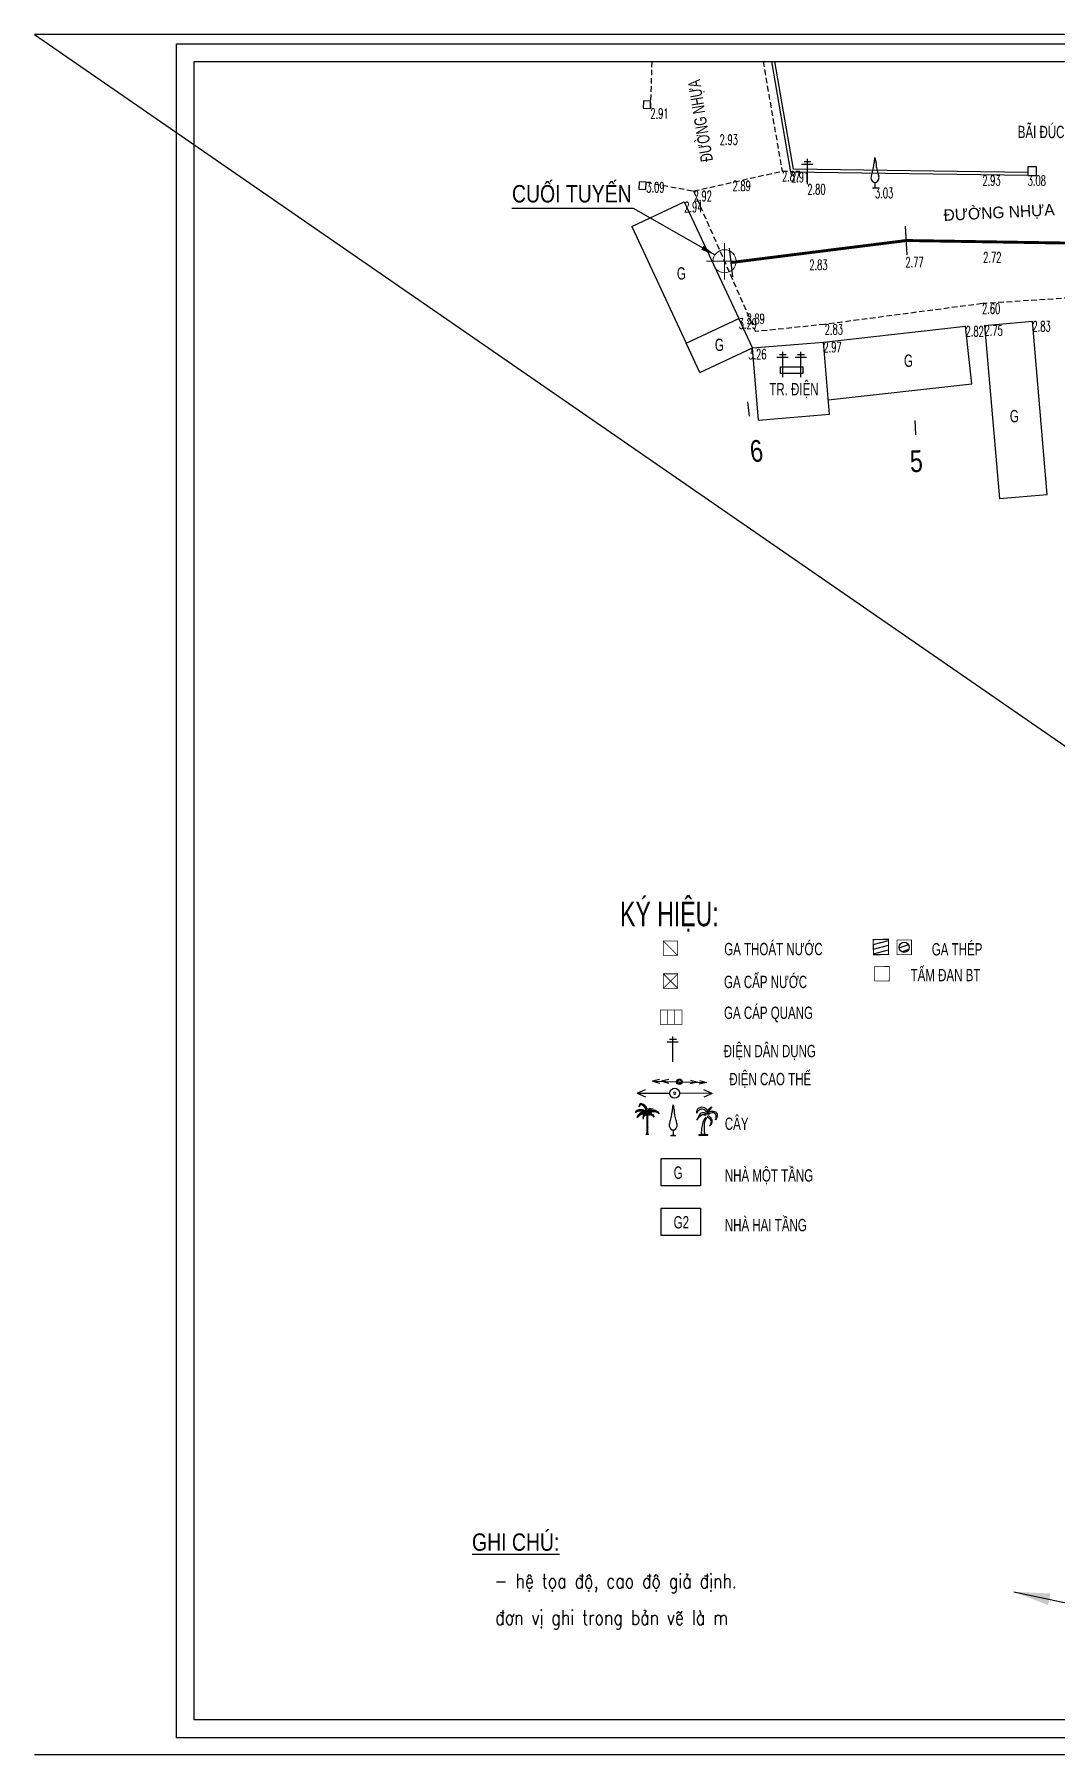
# Model space of a CAD drawing. Header units: millimetres. Extents: x 599607 to 1199256, y 2309327 to 4618784.
# Drawn here: x 1198549.9 to 1198620.4, y 4618521.7 to 4618640.5 of the extents above; entities that cross this region are included whole.
import ezdxf
from ezdxf.enums import TextEntityAlignment as Align

# ---------------------------------------------------------------- set-up
doc = ezdxf.new("R2010")
doc.units = ezdxf.units.MM
for name, pattern in [('DASHDOT', [1, 0.5, -0.25, 0, -0.25]), ('DASHED', [19.05, 12.7, -6.35]), ('HIDDEN', [0.375, 0.25, -0.125])]:
    doc.linetypes.add(name, pattern=pattern)
for name, color, linetype in [('CAY', 3, 'Continuous'), ('cd', 7, 'Continuous'), ('chu', 6, 'Continuous'), ('Coc tren tuyen', 3, 'Continuous'), ('Docao', 22, 'Continuous'), ('ENTTNTHIETKE1', 2, 'Continuous'), ('GA', 7, 'Continuous'), ('KHUNGTEN', 5, 'Continuous'), ('KYHIEU', 7, 'Continuous'), ('NOI', 2, 'Continuous'), ('thep', 2, 'Continuous')]:
    doc.layers.add(name, color=color, linetype=linetype)
doc.layers.add('KCS_Plotter', color=11, linetype='Continuous', plot=False)
for name, color, linetype, lineweight in [('LC Dim', 8, 'Continuous', 18), ('LC Khac', 4, 'Continuous', 9), ('LC MANH DUT', 35, 'HIDDEN', 5), ('LC Net dam 1', 30, 'Continuous', 30), ('LC Net truc', 79, 'DASHDOT', 13), ('LC Text1', 3, 'Continuous', 20), ('LC Text2', 7, 'Continuous', 25)]:
    doc.layers.add(name, color=color, linetype=linetype, lineweight=lineweight)
doc.styles.add('LC 3', font='vnsimli.shx', dxfattribs={"width": 0.75})
doc.styles.get("Standard").update_dxf_attribs({"font": 'RomanS'})
doc.styles.add('style1', font='')
doc.styles.add('T2', font='', dxfattribs={"width": 0.8})
doc.styles.get('style1').set_extended_font_data('.VnAvantH')
doc.styles.get('T2').set_extended_font_data('.VnArialH')
doc.dimstyles.new('ISO-25', dxfattribs={"dimtxt": 2.5, "dimasz": 2.5, "dimexe": 1.25, "dimexo": 0.625, "dimtad": 1, "dimtxsty": 'Standard', "dimcen": 2.5, "dimadec": 0, "dimazin": 2, "dimtfac": 0, "dimtdec": 0, "dimtofl": 0, "dimtmove": 0, "dimatfit": 0, "dimfxl": 1, "dimtzin": 0, "dimarcsym": 0})

# ---------------------------------------------------------------- blocks, each defined once
blk = doc.blocks.new('cay')
at = {"layer": 'CAY', "color": 3, "extrusion": (-0.000518657, 0.000768986, 1)}
for p, q in [((-0.2, 0, 0), (0.2, 0, 0)), ((-0.02, 0.76, 0), (-0.02, 0, 0)), ((-0.38, -0.01, 0), (0.36, -0.01, 0))]:
    blk.add_line(p, q, dxfattribs=at)
blk.add_lwpolyline([(-0.06, 3.91), (-0.02, 4.2), (0.02, 3.91, 0.060426), (0.05, 3.76, -0.106971), (0.13, 3.29, 0.106991), (0.2, 2.82)], format="xyb", dxfattribs=at)
for centre, radius, start, end in [((2.45, 1.79), 2.88, 159.0493, 175.3553), ((-1.29, 3.22), 1.12, 339.0493, 3.4768), ((0.96, 3.36), 1.12, 159.0538, 183.4768), ((-0.67, 3.98), 0.619, 339.0538, 352.8855), ((-2.49, 1.79), 2.88, 4.6759, 20.9819), ((-0.04, 1.39), 0.539, 154.1495, 205.8817), ((-1.53, 2.12), 1.12, 334.1495, 355.3553), ((0.91, 1.85), 1.59, 205.8817, 218.192), ((-0.1, 1.06), 0.312, 218.192, 284.9931), ((0.06, 1.06), 0.312, 255.038, 321.8392), ((-0.94, 1.85), 1.59, 321.8392, 334.1495), ((1.5, 2.12), 1.12, 184.6759, 205.8817), ((0, 1.39), 0.539, 334.1495, 25.8817)]:
    blk.add_arc(centre, radius, start, end, dxfattribs=at)
blk = doc.blocks.new('cdien')
at = {"layer": 'cd', "extrusion": (-0.000518657, 0.000768986, 1)}
for p, q in [((-0.8, 2.78, 0), (0.76, 2.78, 0)), ((-0.46, 3.14, 0), (0.49, 3.14, 0)), ((0, 0), (0, 3.5, 0))]:
    blk.add_line(p, q, dxfattribs=at)
blk = doc.blocks.new('*X1')
at = {"color": 0}
for p, q in [((183.34, -101.34), (183.41, -101.27)), ((183.35, -101.19), (183.42, -101.12)), ((183.35, -101.47), (183.41, -101.41)), ((183.36, -101.61), (183.42, -101.54)), ((183.36, -102.03), (183.43, -101.96)), ((183.36, -102.17), (183.43, -102.1)), ((183.37, -101.74), (183.43, -101.67)), ((183.37, -101.88), (183.44, -101.81)), ((183.38, -102.29), (183.45, -102.22)), ((183.38, -102.43), (183.45, -102.36)), ((183.38, -102.58), (183.45, -102.51)), ((183.38, -102.72), (183.45, -102.65)), ((183.38, -102.86), (183.45, -102.79)), ((183.38, -103), (183.45, -102.93)), ((183.38, -103.14), (183.45, -103.07)), ((183.38, -103.28), (183.45, -103.21)), ((183.38, -103.42), (183.45, -103.35)), ((183.38, -103.56), (183.46, -103.49)), ((183.38, -103.7), (183.45, -103.63)), ((183.34, -106.43), (183.42, -106.35)), ((183.36, -105.42), (183.44, -105.35)), ((183.36, -105.99), (183.44, -105.91)), ((183.36, -106.12), (183.43, -106.06)), ((183.36, -106.27), (183.44, -106.19)), ((183.36, -106.56), (183.43, -106.48)), ((183.37, -105.27), (183.47, -105.17)), ((183.37, -105.55), (183.43, -105.49)), ((183.37, -106.69), (183.43, -106.63)), ((183.37, -108.81), (183.44, -108.74)), ((183.37, -109.93), (183.45, -109.86)), ((183.38, -103.85), (183.45, -103.78)), ((183.38, -103.99), (183.45, -103.92)), ((183.38, -104.7), (183.46, -104.62)), ((183.38, -104.84), (183.45, -104.77)), ((183.38, -105.82), (183.46, -105.75)), ((183.38, -107.67), (183.45, -107.59)), ((183.38, -107.8), (183.45, -107.74)), ((183.38, -108.52), (183.45, -108.44)), ((183.38, -108.66), (183.45, -108.59)), ((183.38, -108.94), (183.44, -108.88)), ((183.38, -109.65), (183.48, -109.55)), ((183.38, -109.78), (183.45, -109.71)), ((183.38, -110.07), (183.45, -110)), ((183.39, -104.12), (183.45, -104.06)), ((183.39, -104.26), (183.46, -104.19)), ((183.39, -104.4), (183.46, -104.33)), ((183.39, -104.54), (183.46, -104.47)), ((183.39, -105.68), (183.45, -105.61)), ((183.39, -107.52), (183.46, -107.44)), ((183.39, -109.07), (183.46, -109)), ((183.39, -109.21), (183.46, -109.14)), ((183.4, -104.96), (183.46, -104.9)), ((183.4, -105.1), (183.47, -105.03)), ((183.4, -108.07), (183.47, -108)), ((183.41, -106.79), (183.46, -106.74)), ((183.41, -107.91), (183.48, -107.85)), ((183.41, -108.2), (183.47, -108.14)), ((183.41, -108.34), (183.48, -108.27)), ((183.41, -109.33), (183.48, -109.27)), ((183.41, -110.18), (183.47, -110.12)), ((183.42, -107.35), (183.51, -107.25)), ((183.42, -109.46), (183.48, -109.4)), ((183.44, -106.9), (183.5, -106.84)), ((183.45, -107.03), (183.51, -106.97)), ((183.46, -107.16), (183.53, -107.1)), ((183.47, -110.27), (183.52, -110.21))]:
    blk.add_line(p, q, dxfattribs=at)
blk = doc.blocks.new('PAL1')
at = {"color": 3}
for p, q in [((-3.83, 14.16), (-4.4, 12.61)), ((-3.81, 14.16), (-4.39, 12.61)), ((0.71, 11.95), (2.25, 11.73)), ((0.71, 11.94), (2.24, 11.71))]:
    blk.add_line(p, q, dxfattribs=at)
at = {"color": 0}
for p, q in [((-2.32, 8), (-2.56, 7.99)), ((-2.29, 8.1), (-2.55, 8.08)), ((-2.27, 8.2), (-2.53, 8.18)), ((-2.23, 8.3), (-2.51, 8.28)), ((-2.18, 8.4), (-2.48, 8.38)), ((-2.15, 8.5), (-2.45, 8.48)), ((-2.1, 8.6), (-2.41, 8.58)), ((-2.04, 8.7), (-2.37, 8.68)), ((-1.98, 8.8), (-2.32, 8.78)), ((-2.13, 7.72), (-2.32, 8)), ((-2.09, 7.83), (-2.28, 8.13)), ((-1.91, 8.9), (-2.26, 8.88)), ((-2.04, 7.93), (-2.25, 8.25)), ((-1.98, 8.02), (-2.21, 8.37)), ((-1.83, 9), (-2.2, 8.98)), ((-1.92, 8.11), (-2.16, 8.47)), ((-1.74, 9.1), (-2.12, 9.08)), ((-1.86, 8.19), (-2.11, 8.58)), ((-1.64, 9.21), (-2.08, 9.18)), ((-1.8, 8.27), (-2.06, 8.67)), ((-1.73, 8.35), (-2, 8.77)), ((-1.53, 9.31), (-1.98, 9.29)), ((-1.65, 8.41), (-1.94, 8.86)), ((-1.58, 8.48), (-1.88, 8.94)), ((-1.4, 9.41), (-1.85, 9.39)), ((-1.5, 8.54), (-1.82, 9.02)), ((-1.42, 8.59), (-1.75, 9.1)), ((-1.24, 9.52), (-1.71, 9.49)), ((-1.37, 8.63), (-1.63, 9.2)), ((-1.04, 9.63), (-1.53, 9.6)), ((-0.7, 9.74), (-1.3, 9.71)), ((-0.1, 9.34), (0.42, 9.65)), ((0.25, 9.43), (0.68, 9.68)), ((0.47, 9.45), (0.88, 9.69)), ((0.66, 9.45), (1.06, 9.68)), ((0.83, 9.43), (1.22, 9.66)), ((0.98, 9.41), (1.36, 9.63)), ((1.07, 8.78), (0.98, 9.39)), ((1.12, 9.38), (1.45, 9.57)), ((1.14, 8.78), (1.13, 9.38)), ((1.23, 8.77), (1.23, 9.35)), ((1.25, 9.34), (1.57, 9.52)), ((1.33, 8.76), (1.33, 9.32)), ((1.38, 9.3), (1.68, 9.48)), ((1.43, 8.75), (1.43, 9.28)), ((1.49, 9.25), (1.78, 9.42)), ((1.53, 8.74), (1.52, 9.24)), ((1.6, 9.2), (1.88, 9.37)), ((1.62, 8.71), (1.62, 9.19)), ((1.7, 9.15), (1.97, 9.31)), ((1.72, 8.68), (1.72, 9.14)), ((1.8, 9.09), (2.06, 9.24)), ((1.82, 8.65), (1.82, 9.08)), ((1.87, 9.02), (2.14, 9.18)), ((1.92, 8.6), (1.91, 9.02)), ((1.97, 8.97), (2.22, 9.11)), ((2.01, 8.56), (2.01, 8.94)), ((2.06, 8.91), (2.29, 9.04)), ((2.11, 8.5), (2.11, 8.86)), ((2.14, 8.84), (2.36, 8.97)), ((2.21, 8.43), (2.21, 8.77)), ((2.54, 8.9), (2.22, 8.79)), ((2.61, 8.76), (2.31, 8.68)), ((2.31, 8.36), (2.31, 8.67)), ((2.4, 8.27), (2.4, 8.56)), ((2.41, 8.54), (2.61, 8.55)), ((2.47, 8.47), (2.66, 8.47)), ((2.5, 8.17), (2.5, 8.43)), ((2.53, 8.39), (2.71, 8.38)), ((2.58, 8.31), (2.74, 8.26)), ((2.6, 8.06), (2.6, 8.27)), ((2.63, 8.22), (2.79, 8.1)), ((-2.34, 7.9), (-2.57, 7.89)), ((-2.35, 7.8), (-2.57, 7.79)), ((-2.36, 7.7), (-2.57, 7.69)), ((-2.37, 7.6), (-2.56, 7.59)), ((-2.37, 7.51), (-2.55, 7.5)), ((-2.37, 7.41), (-2.54, 7.4)), ((-2.37, 7.31), (-2.52, 7.3)), ((-2.36, 7.22), (-2.49, 7.21)), ((-2.35, 7.12), (-2.46, 7.11)), ((-2.23, 7.34), (-2.37, 7.55)), ((-2.25, 7.19), (-2.37, 7.37)), ((-2.21, 7.48), (-2.36, 7.72)), ((-2.17, 7.6), (-2.34, 7.86))]:
    blk.add_line(p, q, dxfattribs=at)
for p, q in [((-2.17, 7.6), (-2.32, 8)), ((-1.78, 9.62), (-0.78, 9.74)), ((-1.52, 9.31), (-1.29, 8.68)), ((-1.39, 9.42), (-1.17, 8.75)), ((-1.24, 9.52), (-1.05, 8.77)), ((-1.04, 9.63), (-0.88, 8.82)), ((-0.78, 9.74), (-0.71, 8.88)), ((-0.72, 9.39), (-0.69, 9.53)), ((-0.72, 9.38), (-0.71, 9.21)), ((-0.71, 9.21), (-0.72, 9.38)), ((-0.69, 9.65), (-0.7, 9.76)), ((-0.66, 9.74), (-0.6, 8.88)), ((-0.63, 9.38), (-0.63, 9.21)), ((-0.63, 9.28), (-0.62, 9.16)), ((-0.63, 9.21), (-0.6, 9.09)), ((-0.63, 9.21), (-0.6, 9.09)), ((-0.6, 9.09), (-0.63, 9.21)), ((-0.61, 9.53), (-0.61, 9.65)), ((-0.6, 8.97), (-0.61, 8.9)), ((-0.6, 8.97), (-0.61, 8.9)), ((-0.61, 8.9), (-0.6, 8.97)), ((-0.6, 9.09), (-0.6, 8.97)), ((-0.6, 9.09), (-0.6, 8.97)), ((-0.6, 8.97), (-0.6, 9.09)), ((-0.58, 9.67), (-0.51, 8.81)), ((-0.52, 9.09), (-0.45, 9.38)), ((-0.52, 9.09), (-0.48, 9.28)), ((-0.52, 8.97), (-0.52, 9.09)), ((-0.52, 8.97), (-0.52, 9.09)), ((-0.51, 8.9), (-0.52, 8.97)), ((-0.51, 8.9), (-0.52, 8.97)), ((-0.38, 9.32), (-0.44, 9.38)), ((-0.43, 9.42), (-0.37, 9.46)), ((-0.3, 9.34), (-0.38, 9.32)), ((-0.37, 9.46), (-0.3, 9.44)), ((-0.3, 9.44), (-0.3, 9.34)), ((0.25, 9.43), (0.51, 8.78)), ((0.47, 9.45), (0.7, 8.79)), ((0.65, 9.45), (0.84, 8.77)), ((0.82, 9.43), (0.98, 8.78)), ((2.68, 8.01), (2.63, 8.22)), ((-2.25, 7.19), (-2.37, 7.51)), ((-2.26, 7.02), (-2.37, 7.31)), ((-2.23, 7.34), (-2.36, 7.72)), ((-2.21, 7.48), (-2.35, 7.8)), ((-1.13, 0.02), (0.13, 0.02)), ((-1.13, 0.02), (0.13, 0.02)), ((-0.97, 0.02), (0.29, 0.02)), ((-0.97, 0.02), (0.29, 0.02)), ((-0.79, 0.08), (-0.89, 0.02)), ((-0.79, 0.08), (-0.89, 0.02)), ((-0.89, 0.02), (-0.79, 0.08)), ((-0.89, 0.02), (-0.23, 0.02)), ((-0.72, 0.12), (-0.79, 0.08)), ((-0.72, 0.12), (-0.79, 0.08)), ((-0.79, 0.08), (-0.72, 0.12)), ((-0.7, 0.17), (-0.72, 0.12)), ((-0.7, 0.17), (-0.72, 0.12)), ((-0.72, 0.12), (-0.7, 0.17)), ((-0.67, 0.21), (-0.7, 0.17)), ((-0.67, 0.21), (-0.7, 0.17)), ((-0.7, 0.17), (-0.67, 0.21)), ((-0.64, 0.3), (-0.67, 0.21)), ((-0.64, 0.3), (-0.67, 0.21)), ((-0.67, 0.21), (-0.64, 0.3)), ((-0.65, 0.6), (-0.64, 0.54)), ((-0.65, 0.6), (-0.64, 0.54)), ((-0.64, 0.54), (-0.65, 0.6)), ((-0.64, 0.54), (-0.63, 0.39)), ((-0.64, 0.54), (-0.63, 0.39)), ((-0.63, 0.39), (-0.64, 0.54)), ((-0.63, 0.39), (-0.64, 0.3)), ((-0.63, 0.39), (-0.64, 0.3)), ((-0.64, 0.3), (-0.63, 0.39))]:
    blk.add_line(p, q)
for points in [[(-0.62, 9.16), (-0.6, 9.09), (-0.6, 8.97), (-0.61, 8.9), (-0.62, 8.74), (-0.63, 8.64), (-0.63, 8.54), (-0.63, 8.46), (-0.62, 8.36), (-0.62, 8.24), (-0.65, 8.09), (-0.64, 7.91), (-0.64, 7.34), (-0.64, 7.24), (-0.64, 7.14), (-0.65, 6.84), (-0.64, 6.47), (-0.66, 6.06), (-0.65, 5.92), (-0.65, 5.82), (-0.65, 5.74), (-0.64, 5.64), (-0.64, 5.52), (-0.67, 5.38), (-0.66, 5.19), (-0.63, 5.07), (-0.62, 4.97), (-0.62, 4.85), (-0.65, 4.71), (-0.65, 4.52), (-0.62, 4.4), (-0.62, 4.29), (-0.63, 4.21), (-0.63, 4.14), (-0.6, 3.94), (-0.63, 3.83), (-0.61, 3.75), (-0.69, 3.5), (-0.71, 3.3), (-0.72, 3.19), (-0.65, 2.89), (-0.65, 2.81), (-0.64, 2.7), (-0.64, 2.58), (-0.68, 2.47), (-0.66, 2.35), (-0.66, 2.23), (-0.67, 2.16), (-0.67, 2), (-0.64, 1.9), (-0.64, 1.8), (-0.64, 1.72), (-0.63, 1.62), (-0.63, 1.5), (-0.66, 1.35), (-0.65, 1.17), (-0.68, 1.05), (-0.68, 0.93), (-0.69, 0.86), (-0.64, 0.7), (-0.65, 0.6), (-0.64, 0.54), (-0.63, 0.39), (-0.64, 0.3), (-0.67, 0.21), (-0.7, 0.17), (-0.72, 0.12), (-0.79, 0.08), (-0.89, 0.02)], [(-0.35, 9.32), (-0.36, 9.09), (-0.36, 8.97), (-0.35, 8.9), (-0.35, 8.74), (-0.34, 8.64), (-0.34, 8.54), (-0.34, 8.46), (-0.35, 8.36), (-0.35, 8.24), (-0.32, 8.09), (-0.32, 7.91), (-0.32, 7.34), (-0.32, 7.24), (-0.32, 7.14), (-0.32, 6.84), (-0.32, 6.47), (-0.31, 6.06), (-0.31, 5.92), (-0.31, 5.82), (-0.31, 5.74), (-0.32, 5.64), (-0.32, 5.52), (-0.3, 5.38), (-0.3, 5.19), (-0.33, 5.07), (-0.34, 4.97), (-0.34, 4.85), (-0.31, 4.71), (-0.32, 4.52), (-0.35, 4.4), (-0.35, 4.29), (-0.34, 4.21), (-0.33, 4.14), (-0.36, 3.94), (-0.33, 3.83), (-0.36, 3.75), (-0.27, 3.5), (-0.25, 3.3), (-0.24, 3.19), (-0.31, 2.89), (-0.31, 2.81), (-0.33, 2.7), (-0.33, 2.58), (-0.28, 2.47), (-0.31, 2.35), (-0.31, 2.23), (-0.3, 2.16), (-0.29, 2), (-0.32, 1.9), (-0.32, 1.8), (-0.32, 1.72), (-0.34, 1.62), (-0.34, 1.5), (-0.31, 1.35), (-0.31, 1.17), (-0.29, 1.05), (-0.29, 0.93), (-0.28, 0.86), (-0.32, 0.7), (-0.31, 0.6), (-0.32, 0.54), (-0.33, 0.39), (-0.32, 0.3), (-0.3, 0.21), (-0.26, 0.17), (-0.24, 0.12), (-0.18, 0.08), (-0.08, 0.02)]]:
    blk.add_lwpolyline(points)
for centre, radius, start, end in [((-5.03, 9.97), 0.944, 132.17515, 187.68512), ((-4.9, 10.1), 0.944, 145.82042, 187.68512), ((-4.68, 10.25), 0.944, 141.18034, 187.68512), ((-4.46, 10.38), 0.944, 137.91962, 187.68512), ((-4.22, 10.48), 0.944, 135.50512, 187.68512), ((-4.13, 7.93), 0.944, 152.59651, 194.11193), ((-4.03, 10.56), 0.944, 134.67314, 187.68512), ((-4.02, 8.1), 0.944, 152.59651, 196.26602), ((-3.95, 8.26), 0.944, 152.59651, 200.30427), ((-3.85, 10.6), 0.944, 132.46435, 187.68512), ((-3.8, 8.48), 0.944, 152.59651, 203.19747), ((-3.71, 10.62), 0.944, 129.23234, 187.68512), ((-3.63, 8.67), 0.944, 152.59651, 208.10647), ((-3.55, 10.67), 0.944, 131.08025, 187.68512), ((-3.45, 8.86), 0.944, 152.59651, 208.10647), ((-3.39, 10.69), 0.944, 130.5918, 187.68512), ((-3.87, 12.82), 0.426, 174.63609, 197.0492), ((-4.03, 12.96), 0.237, 187.8464, 223.13394), ((-3.29, 8.99), 0.944, 152.59651, 208.10647), ((-4.5, 12.88), 0.313, 357.30322, 28.96706), ((-3.81, 13.25), 0.414, 200.42381, 224.51763), ((-3.24, 10.72), 0.944, 130.96892, 187.68512), ((-3.82, 13.22), 0.343, 179.53768, 213.69101), ((-3.4, 13.48), 0.763, 194.86167, 213.45705), ((-4.37, 13.11), 0.339, 5.31666, 41.88909), ((-3.14, 9.1), 0.944, 152.59651, 208.10647), ((-3.61, 13.49), 0.468, 184.55602, 222.0034), ((-3.1, 10.73), 0.944, 131.27105, 187.68512), ((-3.69, 13.53), 0.345, 171.94503, 231.00876), ((-3.57, 13.6), 0.428, 166.61655, 229.81468), ((-3.02, 9.16), 0.944, 152.59651, 208.10647), ((-3.4, 13.74), 0.536, 165.8472, 221.36062), ((-2.96, 10.71), 0.944, 128.81663, 187.68512), ((-3.22, 13.88), 0.669, 172.64264, 218.62241), ((-2.8, 14), 1.05, 177.36426, 207.09968), ((-2.88, 9.27), 0.944, 152.59651, 208.10647), ((-2.75, 14.02), 1.05, 172.61545, 207.08983), ((-2.82, 10.71), 0.944, 128.46081, 187.68512), ((-2.68, 13.94), 1.06, 168.43822, 200.47381), ((-2.74, 9.34), 0.944, 152.59651, 208.10647), ((-0.8, 14.05), 2.88, 178.03792, 188.99898), ((-2.67, 10.72), 0.944, 129.99524, 187.68512), ((-5.15, 14.09), 1.59, 346.23328, 1.8176), ((-2.61, 9.42), 0.944, 152.59651, 208.10647), ((-4.05, 13.98), 0.573, 332.15953, 15.77385), ((-4.03, 14.03), 0.64, 322.68014, 7.69882), ((-2.52, 10.68), 0.944, 127.90545, 187.68512), ((-2.49, 9.48), 0.944, 152.59651, 208.10647), ((11.6, 10.33), 15.34, 165.78574, 167.52492), ((-2.38, 10.63), 0.944, 125.27039, 187.68512), ((-2.35, 9.51), 0.944, 152.59651, 208.10647), ((-5.01, 14.03), 1.83, 347.17455, 1.59174), ((-2.21, 9.56), 0.944, 152.59651, 208.10647), ((-2.21, 10.6), 0.944, 125.67086, 187.68512), ((-4.85, 13.89), 1.76, 350.53261, 5.62654), ((-2.1, 10.55), 0.944, 124.64158, 187.68512), ((-2.07, 9.62), 0.944, 152.59651, 208.10647), ((-4.15, 13.92), 1.19, 343.46092, 5.42359), ((-4.07, 13.85), 1.24, 338.52638, 7.18316), ((-1.94, 10.53), 0.944, 126.22009, 187.68512), ((-1.92, 9.63), 0.944, 152.59651, 208.10647), ((-5.08, 13.64), 2.35, 356.64557, 8.13426), ((-1.79, 10.46), 0.944, 124.88835, 187.68512), ((-1.77, 9.63), 0.944, 152.59651, 208.10647), ((-3.5, 13.58), 0.938, 347.13084, 21.49953), ((-1.63, 10.4), 0.944, 125.32119, 187.68512), ((-1.6, 9.66), 0.944, 150.61697, 208.10647), ((-3.4, 13.61), 0.963, 342.9265, 14.95516), ((-1.49, 10.31), 0.944, 124.22972, 187.68512), ((-1.48, 9.66), 0.944, 150.07142, 208.10647), ((-3.2, 13.52), 0.936, 338.71652, 16.33989), ((-1.34, 10.24), 0.944, 124.79781, 187.68512), ((-1.33, 9.69), 0.944, 152.00067, 208.10647), ((-3, 13.43), 0.884, 337.79434, 18.39714), ((-1.2, 10.12), 0.944, 122.96226, 187.68512), ((-2.99, 13.41), 0.978, 335.66796, 13.08741), ((-1.16, 9.68), 0.944, 151.31289, 208.10647), ((-1.08, 10.05), 0.944, 125.32119, 187.68512), ((-2.7, 13.34), 0.822, 326.58103, 15.24467), ((-0.99, 9.68), 0.944, 152.59651, 208.10647), ((-3.07, 13.29), 1.31, 334.84604, 7.28599), ((-0.94, 9.96), 0.944, 124.22972, 187.68512), ((-0.83, 9.65), 0.944, 152.59651, 208.10647), ((-3.63, 13.21), 1.97, 342.1167, 4.85698), ((-0.79, 9.89), 0.944, 126.95479, 187.68512), ((-3.47, 13.04), 1.94, 342.01297, 7.27749), ((-0.66, 9.63), 0.944, 152.59651, 208.10647), ((-0.65, 9.77), 0.944, 127.3846, 187.68512), ((-0.59, 9.62), 0.944, 124.22972, 187.68512), ((-4.63, 13.04), 3.22, 345.72491, 1.9086), ((-4.31, 13.11), 3.04, 340.62063, 358.14065), ((-0.49, 9.57), 0.944, 151.72049, 208.10647), ((-0.43, 9.55), 0.944, 127.65195, 187.68512), ((-0.35, 9.51), 0.944, 150.62902, 208.10647), ((-5.49, 12.77), 4.35, 347.13417, 1.22042), ((-0.3, 9.43), 0.944, 129.66905, 187.68512), ((-0.25, 9.27), 0.944, 127.65195, 187.68512), ((-6.91, 12.78), 5.88, 347.48635, 359.44874), ((-0.19, 9.5), 0.944, 152.59651, 208.10647), ((-10.82, 13.48), 9.95, 347.43175, 354.68994), ((-0.12, 9.16), 0.944, 129.66905, 187.68512), ((12.08, 9.77), 13.16, 168.43429, 174.78298), ((-6.3, 12.58), 5.55, 342.28072, 357.19767), ((-6.15, 12.54), 5.5, 339.78364, 355.67209), ((-1.03, 9.41), 0.594, 357.37676, 86.49205), ((-3.4, 11.94), 2.84, 328.46015, 358.87595), ((-2.56, 11.59), 2.08, 319.4483, 1.75213), ((3.53, 9.77), 4.4, 180.93982, 191.74905), ((-5.26, 12.75), 5.13, 330.3994, 342.5815), ((-1.15, 9.49), 0.438, 351.2591, 32.02809), ((-4.97, 12.31), 4.8, 331.47066, 344.84842), ((4.38, 8.01), 5.42, 149.99711, 158.22964), ((-2.05, 11.1), 1.82, 319.78152, 341.97775), ((-0.22, 9.21), 0.497, 48.00624, 124.59455), ((-0.39, 9.22), 0.337, 75.01213, 110.44714), ((-0.14, 9.11), 0.746, 10.64219, 117.47034), ((-0.17, 9.14), 0.843, 45.54607, 110.46768), ((-0.31, 8.83), 1.31, 37.84635, 94.50625), ((-0.28, 8.96), 1.31, 37.84635, 94.50625), ((-0.24, 9.1), 1.31, 37.84635, 94.50625), ((0.4, 8.78), 0.916, 101.28168, 140.61172), ((-0.2, 9.24), 1.31, 37.84635, 94.50625), ((-0.15, 9.38), 1.31, 37.84635, 94.50625), ((-0.1, 9.5), 1.31, 37.84635, 94.50625), ((-1.47, 8.6), 1.48, 3.32881, 30.53087), ((0.03, 9.61), 1.3, 45.64535, 98.31663), ((-0.21, 9.18), 0.461, 357.11824, 81.42131), ((-1.34, 8.63), 1.48, 3.43924, 30.53087), ((0.09, 10.21), 0.872, 31.31798, 99.57984), ((-0.1, 9.34), 0.461, 357.11824, 81.56587), ((-1.21, 8.65), 1.48, 3.55786, 30.53087), ((-0.45, 9.19), 0.944, 359.79021, 55.30018), ((-0.15, 10.27), 1.06, 17.37415, 76.51432), ((-0.31, 9.28), 0.944, 359.79021, 57.26766), ((-0.26, 10.6), 1.1, 7.45471, 59.54817), ((-0.22, 9.4), 0.944, 359.79021, 56.17619), ((0.07, 10.83), 0.864, 359.15234, 69.38428), ((-0.1, 9.53), 0.944, 359.79021, 55.30018), ((0.24, 11.04), 0.712, 15.97425, 72.49379), ((0.05, 9.63), 0.944, 359.79021, 56.11712), ((0.3, 11.29), 0.631, 356.32788, 62.30151), ((0.38, 11.35), 0.631, 4.90456, 62.30151), ((0.18, 9.73), 0.944, 359.79021, 55.65313), ((0.33, 9.81), 0.944, 359.79021, 56.58379), ((0.48, 11.47), 0.63, 358.16555, 43.70785), ((0.47, 9.9), 0.944, 359.79021, 55.89602), ((0.62, 9.95), 0.944, 359.79021, 57.82526), ((0.46, 11.47), 0.784, 359.63162, 30.79206), ((0.73, 10), 0.944, 359.79021, 57.27971), ((0.61, 11.56), 0.781, 355.69149, 21.63706), ((0.89, 10.05), 0.944, 359.79021, 58.19779), ((1.18, 11.61), 0.417, 356.04139, 28.84517), ((1.02, 10.13), 0.944, 359.79021, 56.30016), ((0.98, 11.51), 0.781, 8.01552, 21.63706), ((1.16, 10.18), 0.944, 359.79021, 54.90068), ((1.31, 10.19), 0.944, 359.79021, 56.83322), ((1.13, 11.49), 0.781, 11.57634, 21.63706), ((1.46, 10.22), 0.944, 359.79021, 57.03999), ((1.25, 11.49), 0.781, 11.57634, 19.65805), ((1.38, 11.49), 0.781, 11.57634, 18.01052), ((1.59, 10.25), 0.944, 359.79021, 55.30018), ((1.73, 10.26), 0.944, 359.79021, 55.30018), ((1.88, 10.25), 0.944, 359.79021, 55.30018), ((2.04, 10.25), 0.944, 359.79021, 55.30018), ((2.21, 10.22), 0.944, 359.79021, 55.30018), ((2.35, 10.22), 0.944, 359.79021, 55.30018), ((2.53, 10.2), 0.944, 359.79021, 55.30018), ((2.73, 10.15), 0.944, 359.79021, 55.30018), ((2.98, 10.08), 0.944, 359.79021, 55.30018), ((3.22, 9.98), 0.944, 359.79021, 55.30018), ((3.45, 9.86), 0.944, 359.79021, 55.30018), ((3.6, 9.75), 0.944, 359.79021, 55.30018), ((3.77, 9.65), 0.944, 359.79021, 55.30018), ((4, 9.48), 0.944, 359.79021, 55.30018)]:
    blk.add_arc(centre, radius, start, end)
at = {"color": 3}
for centre, radius, start, end in [((-3.51, 8.16), 3.28, 21.48861, 133.78944), ((-3.51, 8.16), 3.27, 21.48861, 133.78944), ((-2.17, 7.02), 3.11, 56.35394, 168.87748), ((-2.17, 7.02), 3.1, 56.26029, 168.87748), ((-3.89, 10.57), 3.6, 341.03433, 88.71084), ((-3.89, 10.57), 3.58, 341.03433, 88.71084), ((0.02, 7.48), 2.41, 107.58189, 191.68834), ((0.02, 7.48), 2.39, 107.58189, 191.68834), ((2.64, 9.45), 3.16, 127.9057, 179.45326), ((2.64, 9.45), 3.15, 127.9057, 180.09888), ((2.46, 7.93), 3.11, 28.00528, 153.02015), ((0.54, 7.06), 2.41, 21.56669, 110.52074), ((0.54, 7.06), 2.39, 21.56669, 110.76657), ((2.46, 7.93), 3.1, 28.00528, 153.02015)]:
    blk.add_arc(centre, radius, start, end, dxfattribs=at)
blk.add_blockref('*X1', (-183.77, 110.35))
blk = doc.blocks.new('dua')
at = {"layer": 'CAY', "color": 3, "linetype": 'Continuous', "extrusion": (-0.000518657, 0.000768986, 1)}
for p, q in [((0.34, 2.92, 0), (0.28, 2.72, 0)), ((0.62, 2.63, 0), (0.53, 2.52, 0)), ((0.71, 3.17, 0), (0.67, 2.88, 0))]:
    blk.add_line(p, q, dxfattribs=at)
for points in [[(0.4, 3.13), (0.37, 3.27), (0.29, 3.38), (0.19, 3.46), (0.1, 3.51), (-0.01, 3.56), (-0.15, 3.59), (-0.32, 3.59), (-0.46, 3.56), (-0.56, 3.52), (-0.66, 3.47), (-0.75, 3.39), (-0.82, 3.27), (-0.88, 3.15), (-0.92, 3.06), (-0.91, 3.27), (-0.89, 3.43), (-0.82, 3.59), (-0.68, 3.75), (-0.47, 3.85), (-0.29, 3.9), (-0.05, 3.88), (0.12, 3.81), (0.36, 3.65), (0.47, 3.54), (0.5, 3.42), (0.49, 3.32), (0.4, 3.13)], [(0.34, 2.92), (0.25, 3.03), (0.13, 3.09), (0.01, 3.11), (-0.14, 3.1), (-0.31, 3.06), (-0.45, 2.95), (-0.57, 2.81), (-0.65, 2.7), (-0.71, 2.57), (-0.79, 2.4), (-0.9, 2.08), (-0.69, 2.38), (-0.53, 2.6), (-0.38, 2.74), (-0.23, 2.82), (-0.1, 2.85), (0, 2.86), (0.11, 2.84), (0.21, 2.79), (0.28, 2.72)], [(0.2, 0.14), (0.13, 0.67), (0.12, 0.99), (0.12, 1.28), (0.16, 1.61), (0.19, 1.79), (0.25, 2), (0.31, 2.19), (0.41, 2.41), (0.26, 2.47), (0.17, 2.31), (0.1, 2.16), (0.01, 2), (-0.08, 1.76), (-0.14, 1.57), (-0.18, 1.39), (-0.23, 1.12), (-0.27, 0.94), (-0.27, 0.85), (-0.29, 0.61), (-0.3, 0.41), (-0.3, 0.14)], [(0.5, 2.96), (0.53, 3.2), (0.56, 3.34), (0.62, 3.46), (0.81, 3.7), (1.05, 3.88), (1.19, 3.9), (1.05, 3.76), (0.87, 3.56), (0.68, 3.24), (0.65, 3.13), (0.57, 2.93), (0.53, 2.86), (0.49, 2.86), (0.5, 2.96)], [(0.53, 2.52), (0.65, 2.47), (0.76, 2.4), (0.86, 2.31), (0.92, 2.22), (0.99, 2.1), (1.03, 1.98), (1.05, 1.81), (1.03, 1.68), (0.99, 1.54), (0.91, 1.4), (0.83, 1.3), (0.96, 1.4), (1.05, 1.49), (1.15, 1.64), (1.2, 1.82), (1.2, 1.92), (1.19, 2.02), (1.16, 2.15), (1.13, 2.22), (1.05, 2.34), (0.95, 2.47), (0.81, 2.58), (0.74, 2.61), (0.62, 2.63)], [(0.71, 3.17), (0.9, 3.28), (1.03, 3.32), (1.17, 3.33), (1.34, 3.33), (1.48, 3.29), (1.64, 3.21), (1.81, 3.03), (1.87, 2.89), (1.89, 2.74), (1.89, 2.61), (1.85, 2.43), (1.76, 2.28), (1.67, 2.13), (1.74, 2.34), (1.77, 2.54), (1.75, 2.67), (1.72, 2.83), (1.67, 2.93), (1.59, 3.01), (1.52, 3.05), (1.42, 3.08), (1.33, 3.1), (1.22, 3.1), (1.02, 3.06), (0.86, 2.98), (0.77, 2.93), (0.67, 2.88)], [(-0.65, 0.1), (-0.3, 0.14), (0.2, 0.14), (0.59, 0.1)], [(-0.65, 0.1), (-0.63, 0.01), (-0.43, -0.02), (-0.26, 0), (-0.22, 0), (-0.09, -0.01), (0, 0), (0.12, 0), (0.22, 0.01), (0.29, 0), (0.39, 0), (0.6, 0.02), (0.59, 0.1)]]:
    blk.add_lwpolyline(points, dxfattribs=at)
blk = doc.blocks.new('CCAOTHE')
h = blk.add_hatch(color=220)
h.paths.add_polyline_path([(0.5, 0), (0.75, 0, 1), (-0.75, 0), (-0.5, 0, -1)])
h.paths.add_polyline_path([(0.75, 0), (0.5, 0, -1), (-0.5, 0), (-0.75, 0, 1)])
at = {"color": 220}
for points in [[(-5.5, 0.5), (-7.5, 0), (-5.5, -0.5)], [(-7.5, 0), (7.5, 0)], [(-3, 0.5), (-5, 0), (-3, -0.5)], [(3, 0.5), (5, 0), (3, -0.5)], [(5.5, 0.5), (7.5, 0), (5.5, -0.5)]]:
    blk.add_lwpolyline(points, dxfattribs=at)
for radius in [0.75, 0.5]:
    blk.add_circle((0, 0), radius, dxfattribs=at)
blk = doc.blocks.new('cdht')
at = {"layer": 'KYHIEU', "color": 11, "linetype": 'Continuous'}
for p, q in [((-2.59, 0), (-2.01, 0.25)), ((-2.59, 0), (-2.01, -0.25)), ((2.59, 0), (2.01, 0.25)), ((2.59, 0), (2.01, -0.25))]:
    blk.add_line(p, q, dxfattribs=at)
at = {"layer": 'KYHIEU', "color": 11}
for p, q in [((-2.59, 0), (-0.35, 0)), ((-2.59, 0), (-0.35, 0)), ((2.59, 0), (0.35, 0))]:
    blk.add_line(p, q, dxfattribs=at)
blk.add_circle((0, 0), 0.348, dxfattribs=at)
at = {"layer": 'KYHIEU', "color": 11, "linetype": 'Continuous'}
for start, end in [(0, 180), (180, 0)]:
    blk.add_arc((0, 0), 0.075, start, end, dxfattribs=at)
blk = doc.blocks.new('bienap')
blk.add_lwpolyline([(-1.54, 0.93), (1.54, 0.93), (1.54, 0), (-1.54, 0)], close=True)
at = {"layer": 'cd', "extrusion": (-0.000518657, 0.000768986, 1)}
for p, q in [((-1.71, 2.63, -0.01), (-0.76, 2.63, -0.01)), ((-1.25, -0.51, -0.01), (-1.25, 2.99, -0.01)), ((0.79, 2.63, -0.01), (1.74, 2.63, -0.01)), ((1.25, -0.51, -0.01), (1.25, 2.99, -0.01)), ((-2.05, 2.27, -0.01), (-0.49, 2.27, -0.01)), ((0.45, 2.27, -0.01), (2.01, 2.27, -0.01))]:
    blk.add_line(p, q, dxfattribs=at)
blk = doc.blocks.new('bu lon')
at = {"layer": 'LC Khac', "color": 9}
for p, q in [((0, -0.786), (0, 0.786)), ((0.786, 0), (-0.786, 0))]:
    blk.add_line(p, q, dxfattribs=at)
at = {"layer": 'LC Khac', "color": 7}
blk.add_circle((0, 0), 0.5, dxfattribs=at)
blk = doc.blocks.new('MM')
at = {"layer": 'LC Khac', "xscale": 2.289702860291335, "yscale": 2.289702860291335, "zscale": 2.289702860291335}
blk.add_blockref('bu lon', (0, 0), dxfattribs=at)
blk = doc.blocks.new('coctrentuyen')
at = {"layer": 'Coc tren tuyen'}
for p, q in [((-8.57, 97.67), (-8.55, 98.67)), ((5.16, 95.66, -2.68), (5.54, 96.59, -2.68)), ((16.33, 87.43), (17.03, 88.15)), ((26.78, 83.64), (27.48, 84.35)), ((-39.07, 79.3), (-39.19, 80.3)), ((-27.57, 78.01), (-27.62, 79.01)), ((8.22, 64.99), (9.19, 65.22)), ((38.56, 54.58), (39.5, 54.25)), ((33.91, 41.2), (34.85, 40.87)), ((28.77, 26.6), (29.68, 26.19)), ((-10.84, 25.62), (-9.91, 25.24)), ((-0.48, 0.14), (0.48, -0.14)), ((16.06, -4.75, -2.74), (17.02, -5.03, -2.74))]:
    blk.add_line(p, q, dxfattribs=at)
for points in [[(-28.18, 90.44), (-28.28, 92.44)], [(-8.73, 90.13), (-8.68, 92.13)], [(-40.23, 88.93), (-40.46, 90.91)], [(10.99, 81.97), (12.38, 83.4)], [(18.26, 74.93), (19.65, 76.36)], [(22.11, 68.22), (24.06, 68.67)], [(21.82, 60.49), (23.71, 59.83)], [(17.17, 47.11), (19.06, 46.45)], [(12.55, 33.81), (14.38, 32.99)], [(4.64, 19.22), (6.49, 18.46)]]:
    blk.add_lwpolyline(points, dxfattribs=at)
at = {"layer": 'Coc tren tuyen', "elevation": -2.68}
blk.add_lwpolyline([(1.91, 87.92), (2.68, 89.77)], dxfattribs=at)
at = {"layer": 'LC Net truc', "color": 1, "ltscale": 4, "extrusion": (0, 0, -1)}
blk.add_lwpolyline([(40.34, 89.92, 0.2, 0.2, 0), (28.23, 91.44, 0.2, 0.2, 0), (8.71, 91.13, 0.2, 0.2, 0.190594), (-11.68, 82.68, 0.2, 0.2, 0), (-18.95, 75.64, 0.2, 0.2, 0.287747), (-22.76, 60.16, 0.2, 0.2, 0), (-13.46, 33.4, 0.2, 0.2, 0), (-5.57, 18.84, 0.2, 0.2, 0), (0, 0, 0, 0, 0)], format="xyseb", dxfattribs=at)
at = {"layer": 'Coc tren tuyen', "char_height": 1.5, "attachment_point": 1}
for s, insert, width, rotation in [('\\Fviet buddy.shx;\\W0.8000000000;\\T1.0000000000;\\o\\lTC2', (-9.99, 101.74), 5.3333, 358.7881), ('\\Fviet buddy.shx;\\W0.8000000000;\\T1.0000000000;\\o\\lP2', (4.98, 97.82, -2.68), 3.9619, 67.2156), ('\\Fviet buddy.shx;\\W0.8000000000;\\T1.0000000000;\\o\\lTD2', (16.8, 89.16), 5.3333, 45.6432), ('\\Fviet buddy.shx;\\W0.8000000000;\\T1.0000000000;\\o\\lTC1', (27.2, 85.36), 4.6476, 48.9036), ('\\Fviet buddy.shx;\\W0.8000000000;\\T1.0000000000;\\o\\l6', (-39.12, 77.6), 2.2857, 6.8516), ('\\Fviet buddy.shx;\\W0.8000000000;\\T1.0000000000;\\o\\l5', (-28.03, 76.93), 2.3619, 2.8244), ('\\Fviet buddy.shx;\\W0.8000000000;\\T1.0000000000;\\o\\lP1', (4.35, 64.91), 3.2762, 13.0894), ('\\Fviet buddy.shx;\\W0.8000000000;\\T1.0000000000;\\o\\lTD1', (40.93, 52.08), 4.6476, 70.5621), ('\\Fviet buddy.shx;\\W0.8000000000;\\T1.0000000000;\\o\\l4', (35.84, 39.91), 2.4381, 70.5446), ('\\Fviet buddy.shx;\\W0.8000000000;\\T1.0000000000;\\o\\l2', (-14.04, 26.37), 2.3619, 67.5359), ('\\Fviet buddy.shx;\\W0.8000000000;\\T1.0000000000;\\o\\l3', (30.56, 25.01), 2.3619, 66.0391), ('\\Fviet buddy.shx;\\W0.8000000000;\\T1.0000000000;\\o\\l1', (18.17, -5.57, -2.74), 1.6762, 73.5383)]:
    blk.add_mtext(s, dxfattribs=dict(at, insert=insert, width=width, rotation=rotation))
blk = doc.blocks.new('khung vpn')
at = {"layer": 'Defpoints'}
for p, q in [((52556.46, -4195.446), (52498.758, -4195.446)), ((52498.758, -4235.276), (52556.46, -4235.276))]:
    blk.add_line(p, q, dxfattribs=at)
at = {"layer": 'KHUNGTEN'}
blk.add_lwpolyline([(52556.243, -4234.885), (52502.048, -4234.885), (52502.048, -4195.662), (52556.243, -4195.662)], close=True, dxfattribs=at)
at = {"layer": 'thep'}
blk.add_lwpolyline([(52555.832, -4234.474), (52502.459, -4234.474), (52502.459, -4196.073), (52555.832, -4196.073)], close=True, dxfattribs=at)

msp = doc.modelspace()

# ---------------------------------------------------------------- hatches: boundary and pattern name
at = {"layer": 'GA'}
h = msp.add_hatch(dxfattribs=at)
h.set_pattern_fill('ANSI31', color=5, scale=2.5, angle=330.0735, style=0)
h.set_pattern_definition([(15.073498, (1196536.8691, 4616680.31634), (-0.081268096, 0.30174782), [])])
h.paths.add_polyline_path([(1198608.895, 4618577.969), (1198607.846, 4618577.952), (1198607.863, 4618576.902), (1198608.912, 4618576.919)])
h = msp.add_hatch(dxfattribs=at)
h.set_pattern_fill('ANSI31', color=5, scale=2.5, angle=334.17455, style=0)
h.set_pattern_definition([(19.174545, (1196582.42308, 4616705.176), (-0.102639704, 0.295163245), [])])
h.paths.add_polyline_path([(1198610.34, 4618577.414, 1), (1198609.64, 4618577.414, 1)])

# ---------------------------------------------------------------- linework, layer by layer
at = {"layer": 'GA', "color": 5, "elevation": -2.744}
for points, const_width in [([(1198607.863, 4618576.902), (1198608.912, 4618576.919), (1198608.895, 4618577.969), (1198607.846, 4618577.952)], 0.075), ([(1198609.491, 4618576.913), (1198610.491, 4618576.912), (1198610.493, 4618577.912), (1198609.493, 4618577.913)], 0.05)]:
    msp.add_lwpolyline(points, close=True, dxfattribs=dict(at, const_width=const_width))
at = {"layer": 'GA', "color": 5}
msp.add_circle((1198609.99, 4618577.414, 4.997), 0.35, dxfattribs=at)
at = {"layer": 'KCS_Plotter'}
msp.add_line((1198549.897, 4618640.459), (1198721.987, 4618521.665), dxfattribs=at)
at = {"layer": 'NOI', "color": 3, "linetype": 'DASHED', "ltscale": 0.03, "elevation": -2.744}
for points in [[(1198592.547, 4618638.587), (1198592.452, 4618635.348)], [(1198600.237, 4618638.587), (1198601.549, 4618631.014), (1198602.155, 4618631.014)], [(1198592.168, 4618630.25), (1198595.442, 4618629.645), (1198599.713, 4618619.935)], [(1198595.442, 4618629.645), (1198601.549, 4618631.014)], [(1198636.06, 4618538.756), (1198637.417, 4618542.384), (1198639.427, 4618547.593), (1198643.76, 4618557.75), (1198649.392, 4618571.107), (1198654.492, 4618584.267), (1198657.694, 4618594.651), (1198658.903, 4618599.894), (1198658.439, 4618602.274), (1198657.52, 4618604.56), (1198655.123, 4618607.647), (1198654.426, 4618608.995), (1198652.287, 4618612.346), (1198648.257, 4618615.91), (1198644.875, 4618619.034), (1198640.504, 4618621.623), (1198624.85, 4618622.482), (1198615.366, 4618621.865), (1198604.498, 4618620.433), (1198599.713, 4618619.935)]]:
    msp.add_lwpolyline(points, dxfattribs=at)
at = {"layer": 'NOI', "elevation": -2.744}
for points in [[(1198618.518, 4618630.714), (1198602.166, 4618630.955), (1198600.84, 4618638.587)], [(1198618.521, 4618630.914), (1198602.334, 4618631.153), (1198601.043, 4618638.587)], [(1198591.165, 4618627.197), (1198594.789, 4618628.891)], [(1198594.789, 4618628.891), (1198598.555, 4618620.834)], [(1198591.165, 4618627.197), (1198594.931, 4618619.14)], [(1198594.931, 4618619.14), (1198598.555, 4618620.834)], [(1198599.502, 4618618.808), (1198598.555, 4618620.834)], [(1198604.41, 4618619.21), (1198614.227, 4618620.3)], [(1198614.668, 4618616.325), (1198614.227, 4618620.3)], [(1198615.535, 4618620.366), (1198618.847, 4618620.65)], [(1198615.535, 4618620.366), (1198616.56, 4618608.41)], [(1198619.872, 4618608.694), (1198618.847, 4618620.65)], [(1198595.878, 4618617.114), (1198594.931, 4618619.14)], [(1198595.878, 4618617.114), (1198599.502, 4618618.808)], [(1198599.502, 4618618.808), (1198604.41, 4618619.21)], [(1198599.91, 4618613.825), (1198599.502, 4618618.808)], [(1198604.818, 4618614.227), (1198604.41, 4618619.21)], [(1198604.736, 4618615.222), (1198614.668, 4618616.325)], [(1198599.91, 4618613.825), (1198604.818, 4618614.227)], [(1198616.56, 4618608.41), (1198619.872, 4618608.694)]]:
    msp.add_lwpolyline(points, dxfattribs=at)
for points in [[(1198591.952, 4618635.367), (1198592.452, 4618635.348), (1198592.47, 4618635.848), (1198591.97, 4618635.866)], [(1198591.65, 4618629.769), (1198592.149, 4618629.751), (1198592.168, 4618630.25), (1198591.668, 4618630.269)], [(1198618.518, 4618630.714), (1198619.118, 4618630.714), (1198619.118, 4618631.314), (1198618.518, 4618631.314)], [(1198593.201, 4618562.82), (1198595.914, 4618562.82), (1198595.914, 4618560.952), (1198593.201, 4618560.952)], [(1198593.201, 4618559.392), (1198595.914, 4618559.392), (1198595.914, 4618557.524), (1198593.201, 4618557.524)]]:
    msp.add_lwpolyline(points, close=True, dxfattribs=at)
at = {"layer": 'NOI', "color": 5, "const_width": 0.05, "elevation": -2.744}
for points in [[(1198593.346, 4618577.854), (1198594.346, 4618576.854)], [(1198594.346, 4618575.584), (1198593.346, 4618574.584)], [(1198593.346, 4618575.584), (1198594.346, 4618574.584)], [(1198593.639, 4618572.095), (1198593.639, 4618573.095)], [(1198594.139, 4618572.095), (1198594.139, 4618573.095)]]:
    msp.add_lwpolyline(points, dxfattribs=at)
for points in [[(1198593.346, 4618576.854), (1198594.346, 4618576.854), (1198594.346, 4618577.854), (1198593.346, 4618577.854)], [(1198593.346, 4618574.584), (1198594.346, 4618574.584), (1198594.346, 4618575.584), (1198593.346, 4618575.584)], [(1198607.95, 4618575.095), (1198608.95, 4618575.09), (1198608.955, 4618576.09), (1198607.955, 4618576.095)], [(1198594.639, 4618572.095), (1198594.639, 4618573.095), (1198593.139, 4618573.095), (1198593.139, 4618572.095)]]:
    msp.add_lwpolyline(points, close=True, dxfattribs=at)

# ---------------------------------------------------------------- block references
at = {"linetype": 'Continuous', "rotation": 359.6661548728226}
msp.add_blockref('cdht', (1198594.131, 4618567.334, -2.744), dxfattribs=at)
at = {"layer": 'CAY', "xscale": 0.5, "yscale": 0.5, "zscale": 0.5}
for name, p in [('cay', (1198607.978, 4618629.863, 0.287)), ('cay', (1198594.035, 4618564.432, 5.066)), ('dua', (1198596.121, 4618564.438, -3.106))]:
    msp.add_blockref(name, p, dxfattribs=at)
at = {"layer": 'CAY', "extrusion": (-0.000518657, 0.000768986, 1), "xscale": 0.1488375000329767, "yscale": 0.1488375000207043, "zscale": 0.1488375000002118, "rotation": 0.01558476183141389}
msp.add_blockref('PAL1', (1198592.14, 4618563.624, 2926.845), dxfattribs=at)
at = {"layer": 'cd', "xscale": 0.5, "yscale": 0.5, "zscale": 0.5}
for name, p in [('cdien', (1198603.296, 4618630.111, 0.055)), ('bienap', (1198602.221, 4618617.032, -2.744)), ('cdien', (1198594.002, 4618569.497, 1.056))]:
    msp.add_blockref(name, p, dxfattribs=at)
at = {"layer": 'cd', "xscale": 0.2500000000213766, "yscale": 0.25, "zscale": 0.38, "rotation": 358.5000161325254}
msp.add_blockref('CCAOTHE', (1198594.462, 4618568.13, 5.065), dxfattribs=at)
at = {"layer": 'ENTTNTHIETKE1', "color": 6, "xscale": 2.982449788355334, "yscale": 2.982449788355334, "zscale": 2.982449788355334}
msp.add_blockref('khung vpn', (1041974.987, 4631153.162, -2.744), dxfattribs=at)
at = {"layer": 'LC MANH DUT', "xscale": 0.6987324145411622, "yscale": 0.6987324145411622, "zscale": 0.6987324145411622, "rotation": 359.999216292062}
msp.add_blockref('MM', (1198597.577, 4618624.79, -2.744), dxfattribs=at)
at = {"layer": 'LC Net dam 1'}
msp.add_blockref('coctrentuyen', (1198638.367, 4618534.785, -2.744), dxfattribs=at)

# ---------------------------------------------------------------- texts
at = {"layer": 'chu', "color": 6, "style": 'style1', "width": 0.7}
msp.add_text('®\xadêng nhùa', height=0.85, rotation=99.2429, dxfattribs=at).set_placement((1198596.785, 4618631.746, -2.744))
for s, height, p in [('b·i ®óc bª t«ng', 0.85, (1198617.83, 4618633.296, -2.744)), ('g', 0.85, (1198594.282, 4618623.528, -2.744)), ('g', 0.85, (1198596.906, 4618618.596, -2.744)), ('g', 0.85, (1198609.973, 4618617.499, -2.744)), ('tr. ®iÖn', 0.85, (1198600.667, 4618615.533, -2.744)), ('g', 0.85, (1198617.286, 4618613.674, -2.744)), ('ký hiÖu:', 1.7, (1198590.361, 4618578.872, 1.056)), ('ga tho¸t n\xadíc', 0.85, (1198597.555, 4618576.869, -3.106)), ('ga thÐp', 0.85, (1198611.894, 4618576.851, -3.106)), ('ga cÊp n\xadíc', 0.85, (1198597.54, 4618574.6, -3.106)), ('tÊm ®an bt', 0.85, (1198610.431, 4618575.07, -3.106)), ('ga c¸p quang', 0.85, (1198597.54, 4618572.469, -3.106)), ('®iÖn d©n dông', 0.85, (1198597.518, 4618569.824, -3.106)), ('§IÖN CAO THÕ', 0.85, (1198597.904, 4618567.892, -3.106)), ('c©y', 0.85, (1198597.596, 4618564.805, -3.106)), ('g', 0.85, (1198594.061, 4618561.429, -3.106)), ('nhµ mét tÇng', 0.85, (1198597.596, 4618561.237, -3.106)), ('g2', 0.85, (1198594.061, 4618558.001, -3.106)), ('nhµ hai tÇng', 0.85, (1198597.596, 4618557.808, -3.106))]:
    msp.add_text(s, height=height, dxfattribs=at).set_placement(p)
at = {"layer": 'chu', "color": 6, "style": 'style1'}
msp.add_text('®\xadêng nhùa', height=0.8, rotation=2.93232, dxfattribs=at).set_placement((1198612.73, 4618627.573, -2.744))
at = {"layer": 'Docao', "width": 0.6}
for s, p in [('2.91', (1198592.452, 4618635.348, 0.167)), ('2.93', (1198597.237, 4618633.539, 0.188)), ('3.09', (1198592.168, 4618630.25, 0.341)), ('2.89', (1198598.128, 4618630.345, 0.144)), ('2.87', (1198601.549, 4618631.014, 0.124)), ('2.91', (1198602.166, 4618630.955, 0.17)), ('2.93', (1198615.387, 4618630.719, 0.188)), ('3.08', (1198618.518, 4618630.714, 0.334)), ('2.92', (1198595.442, 4618629.645, 0.173)), ('2.80', (1198603.296, 4618630.111, 0.055)), ('3.03', (1198607.973, 4618629.857, 0.287)), ('2.94', (1198594.789, 4618628.891, 0.191)), ('2.83', (1198603.433, 4618624.892, 0.081)), ('2.77', (1198610.071, 4618625.077, 0.026)), ('2.72', (1198615.441, 4618625.41, -0.02)), ('3.29', (1198598.555, 4618620.834, 0.55)), ('2.89', (1198599.097, 4618621.163, 0.149)), ('2.60', (1198615.366, 4618621.865, -0.141)), ('2.83', (1198604.498, 4618620.433, 0.082)), ('2.82', (1198614.227, 4618620.3, 0.072)), ('2.75', (1198615.535, 4618620.366, 0.007)), ('2.83', (1198618.847, 4618620.65, 0.089)), ('3.26', (1198599.213, 4618618.722, 0.52)), ('2.97', (1198604.41, 4618619.21, 0.228))]:
    msp.add_text(s, height=0.7, dxfattribs=at).set_placement(p, align=Align.TOP_LEFT)
at = {"layer": 'LC Text1', "color": 3, "style": 'LC 3', "width": 0.8}
for s, p in [('- hÖ täa ®é, cao ®é gi¶ ®Þnh.', (1198581.695, 4618533.156)), ('®¬n vÞ ghi trong b¶n vÏ lµ m', (1198581.736, 4618530.631))]:
    msp.add_text(s, height=1.00003, rotation=359.99922, dxfattribs=at).set_placement(p)
at = {"layer": 'LC Text2', "style": 'T2', "width": 0.8}
for s, height, p in [('cuèi tuyÕn', 1.1999, (1198582.892, 4618628.853, -2.744)), ('%%Ughi chó:', 1.20004, (1198580.13, 4618535.74))]:
    msp.add_text(s, height=height, rotation=359.99922, dxfattribs=at).set_placement(p)

# ---------------------------------------------------------------- leaders
at = {"layer": 'chu', "color": 6}
msp.add_leader([(1198617.563, 4618532.908, -2.744), (1198626.85, 4618530.934, -2.744)], dimstyle='ISO-25', override={"dimgap": 0.625, "dimtad": 0, "dimazin": 0, "dimtfac": 1, "dimtdec": 2, "dimtofl": 1, "dimatfit": 3, "dimtzin": 8}, dxfattribs=at)
at = {"layer": 'LC Dim'}
msp.add_leader([(1198596.909, 4618625.23, -2.744), (1198591.284, 4618628.438, -2.744), (1198582.881, 4618628.438, -2.744)], dimstyle='ISO-25', override={"dimasz": 1, "dimgap": 0.625, "dimtad": 0, "dimazin": 0, "dimtfac": 1, "dimtdec": 2, "dimtofl": 1, "dimatfit": 3, "dimtzin": 8}, dxfattribs=at)

doc.saveas('drawing.dxf')
